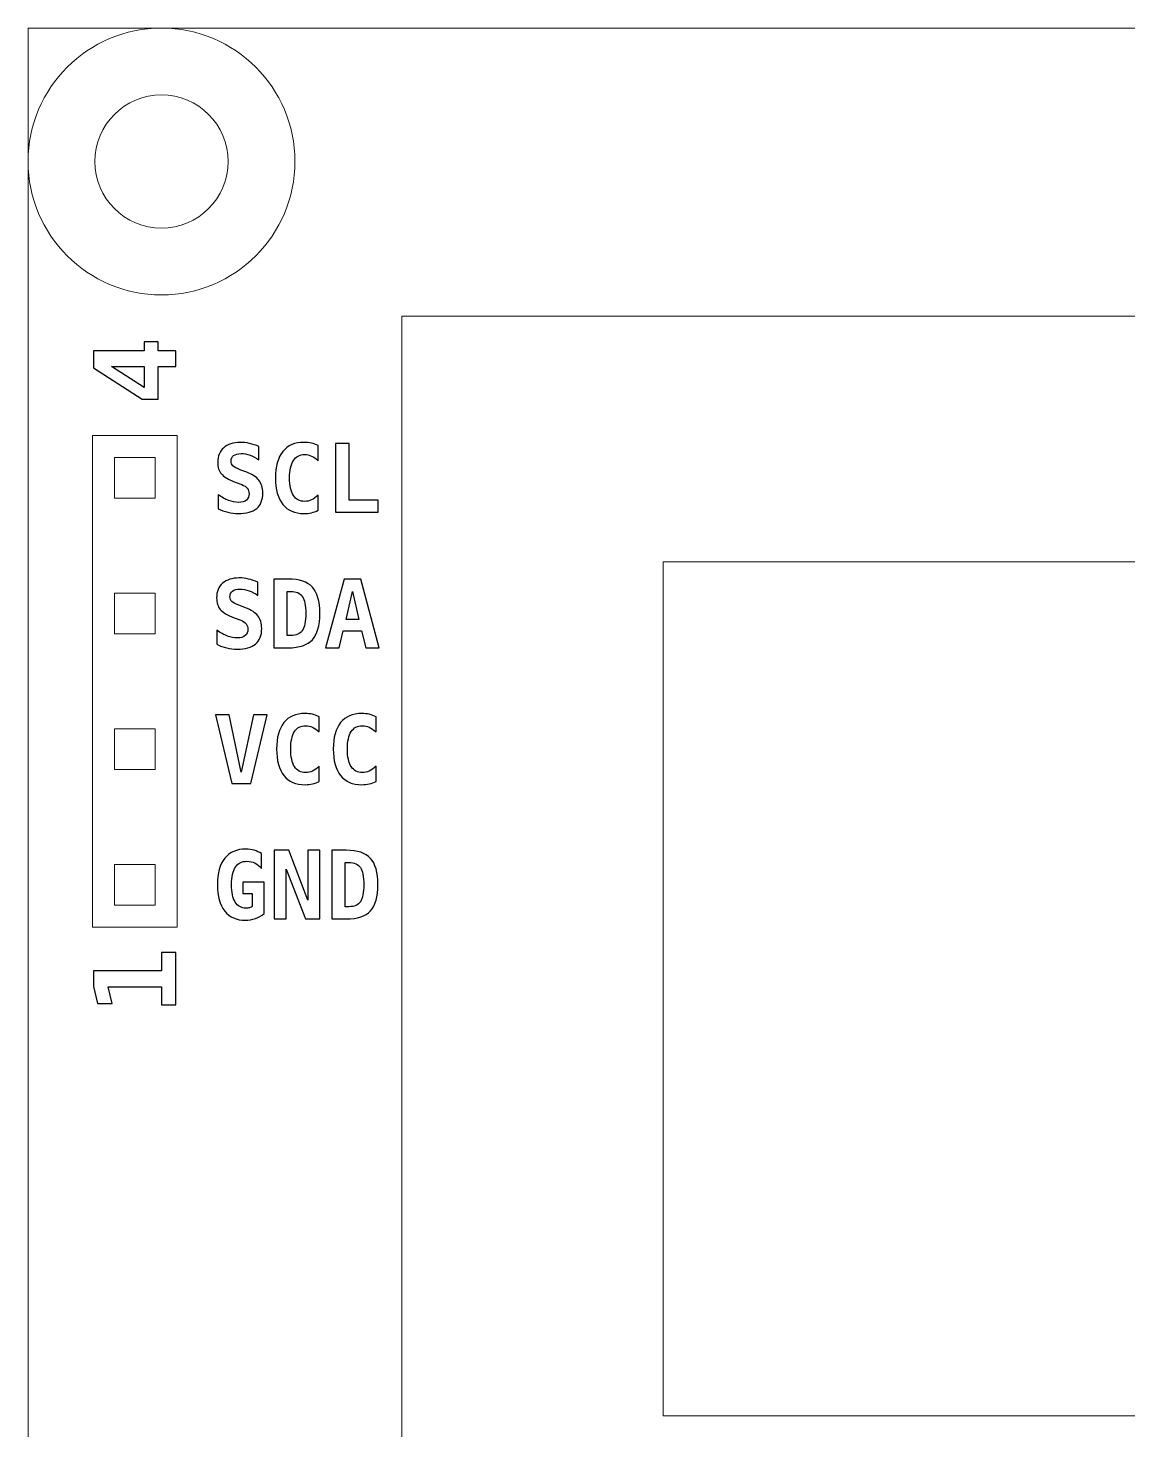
# Model space of a CAD drawing. Header units: centimetres. Extents: x -14.5 to -6.5, y -17.23 to -12.71.
# Drawn here: x -14.5 to -12.44, y -15.676 to -13.05 of the extents above; entities that cross this region are included whole.
import ezdxf

# ---------------------------------------------------------------- set-up
doc = ezdxf.new("R2010")
doc.units = ezdxf.units.CM
doc.header["$MEASUREMENT"] = 0
doc.layers.add('Layer 1', color=7, linetype='Continuous')

msp = doc.modelspace()

# ---------------------------------------------------------------- linework, layer by layer
at = {"layer": 'Layer 1', "color": 7, "lineweight": 20}
for points in [[(-14.50001, -13.05), (-14.50001, -13.05), (-6.50001, -13.05), (-6.50001, -13.05), (-6.50001, -13.05), (-6.50001, -13.05), (-6.50001, -16.65), (-6.50001, -16.65), (-6.50001, -16.65), (-6.50001, -16.65), (-14.50001, -16.65), (-14.50001, -16.65), (-14.50001, -16.65), (-14.50001, -16.65), (-14.50001, -13.05), (-14.50001, -13.05)], [(-14.25001, -13.175), (-14.18116, -13.175), (-14.12501, -13.23115), (-14.12501, -13.3), (-14.12501, -13.3), (-14.12501, -13.36885), (-14.18116, -13.425), (-14.25001, -13.425), (-14.25001, -13.425), (-14.31886, -13.425), (-14.37501, -13.36885), (-14.37501, -13.3), (-14.37501, -13.3), (-14.37501, -13.23115), (-14.31886, -13.175), (-14.25001, -13.175)]]:
    msp.add_open_spline(points, degree=3, knots=[0, 0, 0, 0, 0.25, 0.25, 0.25, 0.25, 0.5, 0.5, 0.5, 0.5, 0.75, 0.75, 0.75, 0.75, 1, 1, 1, 1], dxfattribs=at)
at = {"layer": 'Layer 1', "lineweight": 20}
for points in [[(-14.25001, -13.05), (-14.11232, -13.05), (-14.00001, -13.16231), (-14.00001, -13.3), (-14.00001, -13.3), (-14.00001, -13.43769), (-14.11232, -13.55), (-14.25001, -13.55), (-14.25001, -13.55), (-14.3877, -13.55), (-14.50001, -13.43769), (-14.50001, -13.3), (-14.50001, -13.3), (-14.50001, -13.16231), (-14.3877, -13.05), (-14.25001, -13.05)], [(-14.25001, -13.175), (-14.18116, -13.175), (-14.12501, -13.23115), (-14.12501, -13.3), (-14.12501, -13.3), (-14.12501, -13.36885), (-14.18116, -13.425), (-14.25001, -13.425), (-14.25001, -13.425), (-14.31886, -13.425), (-14.37501, -13.36885), (-14.37501, -13.3), (-14.37501, -13.3), (-14.37501, -13.23115), (-14.31886, -13.175), (-14.25001, -13.175)], [(-13.80001, -13.59), (-13.80001, -13.59), (-7.20001, -13.59), (-7.20001, -13.59), (-7.20001, -13.59), (-7.20001, -13.59), (-7.20001, -16.11), (-7.20001, -16.11), (-7.20001, -16.11), (-7.20001, -16.11), (-13.80001, -16.11), (-13.80001, -16.11), (-13.80001, -16.11), (-13.80001, -16.11), (-13.80001, -13.59), (-13.80001, -13.59)], [(-14.22063, -14.73431), (-14.22063, -14.73431), (-14.22063, -13.81356), (-14.22063, -13.81356), (-14.22063, -13.81356), (-14.22063, -13.81356), (-14.37938, -13.81356), (-14.37938, -13.81356), (-14.37938, -13.81356), (-14.37938, -13.81356), (-14.37938, -14.73431), (-14.37938, -14.73431), (-14.37938, -14.73431), (-14.37938, -14.73431), (-14.22063, -14.73431), (-14.22063, -14.73431)], [(-14.26191, -13.93103), (-14.26191, -13.93103), (-14.26191, -13.85483), (-14.26191, -13.85483), (-14.26191, -13.85483), (-14.26191, -13.85483), (-14.33811, -13.85483), (-14.33811, -13.85483), (-14.33811, -13.85483), (-14.33811, -13.85483), (-14.33811, -13.93103), (-14.33811, -13.93103), (-14.33811, -13.93103), (-14.33811, -13.93103), (-14.26191, -13.93103), (-14.26191, -13.93103)], [(-13.31051, -14.05), (-13.31051, -14.05), (-7.68951, -14.05), (-7.68951, -14.05), (-7.68951, -14.05), (-7.68951, -14.05), (-7.68951, -15.65), (-7.68951, -15.65), (-7.68951, -15.65), (-7.68951, -15.65), (-13.31051, -15.65), (-13.31051, -15.65), (-13.31051, -15.65), (-13.31051, -15.65), (-13.31051, -14.05), (-13.31051, -14.05)], [(-14.26191, -14.18503), (-14.26191, -14.18503), (-14.26191, -14.10883), (-14.26191, -14.10883), (-14.26191, -14.10883), (-14.26191, -14.10883), (-14.33811, -14.10883), (-14.33811, -14.10883), (-14.33811, -14.10883), (-14.33811, -14.10883), (-14.33811, -14.18503), (-14.33811, -14.18503), (-14.33811, -14.18503), (-14.33811, -14.18503), (-14.26191, -14.18503), (-14.26191, -14.18503)], [(-14.26191, -14.43903), (-14.26191, -14.43903), (-14.26191, -14.36283), (-14.26191, -14.36283), (-14.26191, -14.36283), (-14.26191, -14.36283), (-14.33811, -14.36283), (-14.33811, -14.36283), (-14.33811, -14.36283), (-14.33811, -14.36283), (-14.33811, -14.43903), (-14.33811, -14.43903), (-14.33811, -14.43903), (-14.33811, -14.43903), (-14.26191, -14.43903), (-14.26191, -14.43903)], [(-14.26191, -14.69303), (-14.26191, -14.69303), (-14.26191, -14.61683), (-14.26191, -14.61683), (-14.26191, -14.61683), (-14.26191, -14.61683), (-14.33811, -14.61683), (-14.33811, -14.61683), (-14.33811, -14.61683), (-14.33811, -14.61683), (-14.33811, -14.69303), (-14.33811, -14.69303), (-14.33811, -14.69303), (-14.33811, -14.69303), (-14.26191, -14.69303), (-14.26191, -14.69303)]]:
    msp.add_open_spline(points, degree=3, knots=[0, 0, 0, 0, 0.25, 0.25, 0.25, 0.25, 0.5, 0.5, 0.5, 0.5, 0.75, 0.75, 0.75, 0.75, 1, 1, 1, 1], dxfattribs=at)
at = {"layer": 'Layer 1'}
for points, knots in [([(-14.37742, -13.68685), (-14.37742, -13.68685), (-14.37742, -13.65492), (-14.37742, -13.65492), (-14.37742, -13.65492), (-14.37742, -13.65492), (-14.28256, -13.65492), (-14.28256, -13.65492), (-14.28256, -13.65492), (-14.28256, -13.65492), (-14.28256, -13.63799), (-14.28256, -13.63799), (-14.28256, -13.63799), (-14.28256, -13.63799), (-14.25642, -13.63799), (-14.25642, -13.63799), (-14.25642, -13.63799), (-14.25642, -13.63799), (-14.25642, -13.65492), (-14.25642, -13.65492), (-14.25642, -13.65492), (-14.25642, -13.65492), (-14.22312, -13.65492), (-14.22312, -13.65492), (-14.22312, -13.65492), (-14.22312, -13.65492), (-14.22312, -13.68417), (-14.22312, -13.68417), (-14.22312, -13.68417), (-14.22312, -13.68417), (-14.25642, -13.68417), (-14.25642, -13.68417), (-14.25642, -13.68417), (-14.25642, -13.68417), (-14.25642, -13.74537), (-14.25642, -13.74537), (-14.25642, -13.74537), (-14.25642, -13.74537), (-14.28598, -13.74537), (-14.28598, -13.74537), (-14.28598, -13.74537), (-14.28598, -13.74537), (-14.37742, -13.68685), (-14.37742, -13.68685)], [0, 0, 0, 0, 0.0909091, 0.0909091, 0.0909091, 0.0909091, 0.1818182, 0.1818182, 0.1818182, 0.1818182, 0.2727273, 0.2727273, 0.2727273, 0.2727273, 0.3636364, 0.3636364, 0.3636364, 0.3636364, 0.4545455, 0.4545455, 0.4545455, 0.4545455, 0.5454545, 0.5454545, 0.5454545, 0.5454545, 0.6363636, 0.6363636, 0.6363636, 0.6363636, 0.7272727, 0.7272727, 0.7272727, 0.7272727, 0.8181818, 0.8181818, 0.8181818, 0.8181818, 0.9090909, 0.9090909, 0.9090909, 0.9090909, 1, 1, 1, 1]), ([(-14.34352, -13.68417), (-14.34352, -13.68417), (-14.28256, -13.72315), (-14.28256, -13.72315), (-14.28256, -13.72315), (-14.28256, -13.72315), (-14.28256, -13.68417), (-14.28256, -13.68417), (-14.28256, -13.68417), (-14.28256, -13.68417), (-14.34352, -13.68417), (-14.34352, -13.68417)], [0, 0, 0, 0, 0.3333333, 0.3333333, 0.3333333, 0.3333333, 0.6666667, 0.6666667, 0.6666667, 0.6666667, 1, 1, 1, 1]), ([(-14.24999, -14.88008), (-14.24999, -14.88008), (-14.24999, -14.84597), (-14.24999, -14.84597), (-14.24999, -14.84597), (-14.24999, -14.84597), (-14.35014, -14.84597), (-14.35014, -14.84597), (-14.35014, -14.84597), (-14.35014, -14.84597), (-14.34227, -14.87768), (-14.34227, -14.87768), (-14.34227, -14.87768), (-14.34227, -14.87768), (-14.36976, -14.87768), (-14.36976, -14.87768), (-14.36976, -14.87768), (-14.36976, -14.87768), (-14.37741, -14.84576), (-14.37741, -14.84576), (-14.37741, -14.84576), (-14.37741, -14.84576), (-14.37741, -14.8163), (-14.37741, -14.8163), (-14.37741, -14.8163), (-14.37741, -14.8163), (-14.24999, -14.8163), (-14.24999, -14.8163), (-14.24999, -14.8163), (-14.24999, -14.8163), (-14.24999, -14.78219), (-14.24999, -14.78219), (-14.24999, -14.78219), (-14.24999, -14.78219), (-14.22311, -14.78219), (-14.22311, -14.78219), (-14.22311, -14.78219), (-14.22311, -14.78219), (-14.22311, -14.88008), (-14.22311, -14.88008), (-14.22311, -14.88008), (-14.22311, -14.88008), (-14.24999, -14.88008), (-14.24999, -14.88008)], [0, 0, 0, 0, 0.0909091, 0.0909091, 0.0909091, 0.0909091, 0.1818182, 0.1818182, 0.1818182, 0.1818182, 0.2727273, 0.2727273, 0.2727273, 0.2727273, 0.3636364, 0.3636364, 0.3636364, 0.3636364, 0.4545455, 0.4545455, 0.4545455, 0.4545455, 0.5454545, 0.5454545, 0.5454545, 0.5454545, 0.6363636, 0.6363636, 0.6363636, 0.6363636, 0.7272727, 0.7272727, 0.7272727, 0.7272727, 0.8181818, 0.8181818, 0.8181818, 0.8181818, 0.9090909, 0.9090909, 0.9090909, 0.9090909, 1, 1, 1, 1])]:
    msp.add_open_spline(points, degree=3, knots=knots, dxfattribs=at)
at = {"layer": 'Layer 1', "color": 250}
for points, knots in [([(-14.11184, -13.90067), (-14.12463, -13.89579), (-14.1333, -13.89065), (-14.13786, -13.8853), (-14.13786, -13.8853), (-14.14238, -13.87992), (-14.14465, -13.87272), (-14.14465, -13.86363), (-14.14465, -13.86363), (-14.14465, -13.85199), (-14.14091, -13.84282), (-14.13345, -13.83617), (-14.13345, -13.83617), (-14.12598, -13.8295), (-14.11575, -13.82618), (-14.1027, -13.82618), (-14.1027, -13.82618), (-14.09679, -13.82618), (-14.09088, -13.82686), (-14.08497, -13.82821), (-14.08497, -13.82821), (-14.07903, -13.82956), (-14.07318, -13.83153), (-14.06739, -13.83418), (-14.06739, -13.83418), (-14.06739, -13.83418), (-14.06739, -13.85899), (-14.06739, -13.85899), (-14.06739, -13.85899), (-14.07286, -13.85514), (-14.07838, -13.85223), (-14.084, -13.8502), (-14.084, -13.8502), (-14.08964, -13.8482), (-14.0952, -13.8472), (-14.10073, -13.8472), (-14.10073, -13.8472), (-14.10687, -13.8472), (-14.11157, -13.84843), (-14.11484, -13.8509), (-14.11484, -13.8509), (-14.1181, -13.85337), (-14.11975, -13.8569), (-14.11975, -13.86149), (-14.11975, -13.86149), (-14.11975, -13.86504), (-14.11854, -13.86798), (-14.11616, -13.87031), (-14.11616, -13.87031), (-14.11378, -13.87263), (-14.10881, -13.87522), (-14.10123, -13.87801), (-14.10123, -13.87801), (-14.10123, -13.87801), (-14.09029, -13.88215), (-14.09029, -13.88215), (-14.09029, -13.88215), (-14.07997, -13.88595), (-14.07236, -13.89097), (-14.06748, -13.89723), (-14.06748, -13.89723), (-14.0626, -13.9035), (-14.06016, -13.91138), (-14.06016, -13.9209), (-14.06016, -13.9209), (-14.06016, -13.93389), (-14.06398, -13.94357), (-14.07165, -13.94998), (-14.07165, -13.94998), (-14.07932, -13.95638), (-14.09091, -13.95959), (-14.1064, -13.95959), (-14.1064, -13.95959), (-14.11278, -13.95959), (-14.11916, -13.95882), (-14.12557, -13.9573), (-14.12557, -13.9573), (-14.13195, -13.95577), (-14.13815, -13.95353), (-14.14412, -13.95053), (-14.14412, -13.95053), (-14.14412, -13.95053), (-14.14412, -13.92425), (-14.14412, -13.92425), (-14.14412, -13.92425), (-14.13736, -13.92907), (-14.13077, -13.93269), (-14.12445, -13.93504), (-14.12445, -13.93504), (-14.1181, -13.93739), (-14.11184, -13.93857), (-14.10564, -13.93857), (-14.10564, -13.93857), (-14.09937, -13.93857), (-14.09452, -13.93716), (-14.09108, -13.93431), (-14.09108, -13.93431), (-14.08764, -13.93145), (-14.08591, -13.92749), (-14.08591, -13.92237), (-14.08591, -13.92237), (-14.08591, -13.91852), (-14.08706, -13.91514), (-14.08935, -13.91226), (-14.08935, -13.91226), (-14.09164, -13.90935), (-14.09496, -13.90705), (-14.09934, -13.90541), (-14.09934, -13.90541), (-14.09934, -13.90541), (-14.11184, -13.90067), (-14.11184, -13.90067)], [0, 0, 0, 0, 0.0357143, 0.0357143, 0.0357143, 0.0357143, 0.0714286, 0.0714286, 0.0714286, 0.0714286, 0.1071429, 0.1071429, 0.1071429, 0.1071429, 0.1428571, 0.1428571, 0.1428571, 0.1428571, 0.1785714, 0.1785714, 0.1785714, 0.1785714, 0.2142857, 0.2142857, 0.2142857, 0.2142857, 0.25, 0.25, 0.25, 0.25, 0.2857143, 0.2857143, 0.2857143, 0.2857143, 0.3214286, 0.3214286, 0.3214286, 0.3214286, 0.3571429, 0.3571429, 0.3571429, 0.3571429, 0.3928571, 0.3928571, 0.3928571, 0.3928571, 0.4285714, 0.4285714, 0.4285714, 0.4285714, 0.4642857, 0.4642857, 0.4642857, 0.4642857, 0.5, 0.5, 0.5, 0.5, 0.5357143, 0.5357143, 0.5357143, 0.5357143, 0.5714286, 0.5714286, 0.5714286, 0.5714286, 0.6071429, 0.6071429, 0.6071429, 0.6071429, 0.6428571, 0.6428571, 0.6428571, 0.6428571, 0.6785714, 0.6785714, 0.6785714, 0.6785714, 0.7142857, 0.7142857, 0.7142857, 0.7142857, 0.75, 0.75, 0.75, 0.75, 0.7857143, 0.7857143, 0.7857143, 0.7857143, 0.8214286, 0.8214286, 0.8214286, 0.8214286, 0.8571429, 0.8571429, 0.8571429, 0.8571429, 0.8928571, 0.8928571, 0.8928571, 0.8928571, 0.9285714, 0.9285714, 0.9285714, 0.9285714, 0.9642857, 0.9642857, 0.9642857, 0.9642857, 1, 1, 1, 1]), ([(-13.95647, -13.95339), (-13.96049, -13.95544), (-13.9647, -13.957), (-13.96914, -13.95803), (-13.96914, -13.95803), (-13.97355, -13.95906), (-13.97819, -13.95959), (-13.98307, -13.95959), (-13.98307, -13.95959), (-14.00042, -13.95959), (-14.01367, -13.95389), (-14.02279, -13.94245), (-14.02279, -13.94245), (-14.03193, -13.93101), (-14.03649, -13.91452), (-14.03649, -13.89291), (-14.03649, -13.89291), (-14.03649, -13.87128), (-14.03193, -13.85475), (-14.02279, -13.84332), (-14.02279, -13.84332), (-14.01367, -13.83188), (-14.00042, -13.82618), (-13.98307, -13.82618), (-13.98307, -13.82618), (-13.97819, -13.82618), (-13.97352, -13.82671), (-13.96905, -13.82774), (-13.96905, -13.82774), (-13.96455, -13.82877), (-13.96038, -13.83032), (-13.95647, -13.83238), (-13.95647, -13.83238), (-13.95647, -13.83238), (-13.95647, -13.86063), (-13.95647, -13.86063), (-13.95647, -13.86063), (-13.96082, -13.85661), (-13.96508, -13.85367), (-13.96917, -13.85179), (-13.96917, -13.85179), (-13.97328, -13.84993), (-13.97751, -13.84899), (-13.9819, -13.84899), (-13.9819, -13.84899), (-13.99118, -13.84899), (-13.99821, -13.8527), (-14.00294, -13.86008), (-14.00294, -13.86008), (-14.00768, -13.86745), (-14.01006, -13.87839), (-14.01006, -13.89291), (-14.01006, -13.89291), (-14.01006, -13.90741), (-14.00768, -13.91831), (-14.00294, -13.92569), (-14.00294, -13.92569), (-13.99821, -13.93307), (-13.99118, -13.93678), (-13.9819, -13.93678), (-13.9819, -13.93678), (-13.97751, -13.93678), (-13.97328, -13.93584), (-13.96917, -13.93398), (-13.96917, -13.93398), (-13.96508, -13.9321), (-13.96082, -13.92916), (-13.95647, -13.92513), (-13.95647, -13.92513), (-13.95647, -13.92513), (-13.95647, -13.95339), (-13.95647, -13.95339)], [0, 0, 0, 0, 0.0555556, 0.0555556, 0.0555556, 0.0555556, 0.1111111, 0.1111111, 0.1111111, 0.1111111, 0.1666667, 0.1666667, 0.1666667, 0.1666667, 0.2222222, 0.2222222, 0.2222222, 0.2222222, 0.2777778, 0.2777778, 0.2777778, 0.2777778, 0.3333333, 0.3333333, 0.3333333, 0.3333333, 0.3888889, 0.3888889, 0.3888889, 0.3888889, 0.4444444, 0.4444444, 0.4444444, 0.4444444, 0.5, 0.5, 0.5, 0.5, 0.5555556, 0.5555556, 0.5555556, 0.5555556, 0.6111111, 0.6111111, 0.6111111, 0.6111111, 0.6666667, 0.6666667, 0.6666667, 0.6666667, 0.7222222, 0.7222222, 0.7222222, 0.7222222, 0.7777778, 0.7777778, 0.7777778, 0.7777778, 0.8333333, 0.8333333, 0.8333333, 0.8333333, 0.8888889, 0.8888889, 0.8888889, 0.8888889, 0.9444444, 0.9444444, 0.9444444, 0.9444444, 1, 1, 1, 1]), ([(-13.92401, -13.95709), (-13.92401, -13.95709), (-13.92401, -13.8285), (-13.92401, -13.8285), (-13.92401, -13.8285), (-13.92401, -13.8285), (-13.89861, -13.8285), (-13.89861, -13.8285), (-13.89861, -13.8285), (-13.89861, -13.8285), (-13.89861, -13.93469), (-13.89861, -13.93469), (-13.89861, -13.93469), (-13.89861, -13.93469), (-13.84425, -13.93469), (-13.84425, -13.93469), (-13.84425, -13.93469), (-13.84425, -13.93469), (-13.84425, -13.95709), (-13.84425, -13.95709), (-13.84425, -13.95709), (-13.84425, -13.95709), (-13.92401, -13.95709), (-13.92401, -13.95709)], [0, 0, 0, 0, 0.1666667, 0.1666667, 0.1666667, 0.1666667, 0.3333333, 0.3333333, 0.3333333, 0.3333333, 0.5, 0.5, 0.5, 0.5, 0.6666667, 0.6666667, 0.6666667, 0.6666667, 0.8333333, 0.8333333, 0.8333333, 0.8333333, 1, 1, 1, 1]), ([(-14.11395, -14.15467), (-14.12674, -14.14979), (-14.13541, -14.14465), (-14.13997, -14.1393), (-14.13997, -14.1393), (-14.14449, -14.13392), (-14.14676, -14.12672), (-14.14676, -14.11763), (-14.14676, -14.11763), (-14.14676, -14.10599), (-14.14302, -14.09682), (-14.13556, -14.09017), (-14.13556, -14.09017), (-14.12809, -14.0835), (-14.11786, -14.08018), (-14.10481, -14.08018), (-14.10481, -14.08018), (-14.0989, -14.08018), (-14.09299, -14.08086), (-14.08708, -14.08221), (-14.08708, -14.08221), (-14.08114, -14.08356), (-14.07529, -14.08553), (-14.0695, -14.08818), (-14.0695, -14.08818), (-14.0695, -14.08818), (-14.0695, -14.11299), (-14.0695, -14.11299), (-14.0695, -14.11299), (-14.07497, -14.10914), (-14.08049, -14.10623), (-14.08611, -14.1042), (-14.08611, -14.1042), (-14.09175, -14.1022), (-14.09731, -14.1012), (-14.10284, -14.1012), (-14.10284, -14.1012), (-14.10898, -14.1012), (-14.11368, -14.10243), (-14.11695, -14.1049), (-14.11695, -14.1049), (-14.12021, -14.10737), (-14.12186, -14.1109), (-14.12186, -14.11549), (-14.12186, -14.11549), (-14.12186, -14.11904), (-14.12065, -14.12198), (-14.11827, -14.12431), (-14.11827, -14.12431), (-14.11589, -14.12663), (-14.11092, -14.12922), (-14.10334, -14.13201), (-14.10334, -14.13201), (-14.10334, -14.13201), (-14.0924, -14.13615), (-14.0924, -14.13615), (-14.0924, -14.13615), (-14.08208, -14.13995), (-14.07447, -14.14497), (-14.06959, -14.15123), (-14.06959, -14.15123), (-14.06471, -14.1575), (-14.06227, -14.16538), (-14.06227, -14.1749), (-14.06227, -14.1749), (-14.06227, -14.18789), (-14.06609, -14.19757), (-14.07376, -14.20398), (-14.07376, -14.20398), (-14.08143, -14.21038), (-14.09302, -14.21359), (-14.10851, -14.21359), (-14.10851, -14.21359), (-14.11489, -14.21359), (-14.12127, -14.21282), (-14.12768, -14.2113), (-14.12768, -14.2113), (-14.13406, -14.20977), (-14.14026, -14.20753), (-14.14623, -14.20453), (-14.14623, -14.20453), (-14.14623, -14.20453), (-14.14623, -14.17825), (-14.14623, -14.17825), (-14.14623, -14.17825), (-14.13947, -14.18307), (-14.13288, -14.18669), (-14.12656, -14.18904), (-14.12656, -14.18904), (-14.12021, -14.19139), (-14.11395, -14.19257), (-14.10775, -14.19257), (-14.10775, -14.19257), (-14.10148, -14.19257), (-14.09663, -14.19116), (-14.09319, -14.18831), (-14.09319, -14.18831), (-14.08975, -14.18545), (-14.08802, -14.18149), (-14.08802, -14.17637), (-14.08802, -14.17637), (-14.08802, -14.17252), (-14.08917, -14.16914), (-14.09146, -14.16626), (-14.09146, -14.16626), (-14.09375, -14.16335), (-14.09707, -14.16105), (-14.10145, -14.15941), (-14.10145, -14.15941), (-14.10145, -14.15941), (-14.11395, -14.15467), (-14.11395, -14.15467)], [0, 0, 0, 0, 0.0357143, 0.0357143, 0.0357143, 0.0357143, 0.0714286, 0.0714286, 0.0714286, 0.0714286, 0.1071429, 0.1071429, 0.1071429, 0.1071429, 0.1428571, 0.1428571, 0.1428571, 0.1428571, 0.1785714, 0.1785714, 0.1785714, 0.1785714, 0.2142857, 0.2142857, 0.2142857, 0.2142857, 0.25, 0.25, 0.25, 0.25, 0.2857143, 0.2857143, 0.2857143, 0.2857143, 0.3214286, 0.3214286, 0.3214286, 0.3214286, 0.3571429, 0.3571429, 0.3571429, 0.3571429, 0.3928571, 0.3928571, 0.3928571, 0.3928571, 0.4285714, 0.4285714, 0.4285714, 0.4285714, 0.4642857, 0.4642857, 0.4642857, 0.4642857, 0.5, 0.5, 0.5, 0.5, 0.5357143, 0.5357143, 0.5357143, 0.5357143, 0.5714286, 0.5714286, 0.5714286, 0.5714286, 0.6071429, 0.6071429, 0.6071429, 0.6071429, 0.6428571, 0.6428571, 0.6428571, 0.6428571, 0.6785714, 0.6785714, 0.6785714, 0.6785714, 0.7142857, 0.7142857, 0.7142857, 0.7142857, 0.75, 0.75, 0.75, 0.75, 0.7857143, 0.7857143, 0.7857143, 0.7857143, 0.8214286, 0.8214286, 0.8214286, 0.8214286, 0.8571429, 0.8571429, 0.8571429, 0.8571429, 0.8928571, 0.8928571, 0.8928571, 0.8928571, 0.9285714, 0.9285714, 0.9285714, 0.9285714, 0.9642857, 0.9642857, 0.9642857, 0.9642857, 1, 1, 1, 1]), ([(-14.03989, -14.0825), (-14.03989, -14.0825), (-14.01267, -14.0825), (-14.01267, -14.0825), (-14.01267, -14.0825), (-13.99168, -14.0825), (-13.97654, -14.0875), (-13.96731, -14.09752), (-13.96731, -14.09752), (-13.95805, -14.10755), (-13.95343, -14.12392), (-13.95343, -14.14668), (-13.95343, -14.14668), (-13.95343, -14.16946), (-13.95805, -14.1859), (-13.96731, -14.19598), (-13.96731, -14.19598), (-13.97654, -14.20606), (-13.99168, -14.21109), (-14.01267, -14.21109), (-14.01267, -14.21109), (-14.01267, -14.21109), (-14.03989, -14.21109), (-14.03989, -14.21109), (-14.03989, -14.21109), (-14.03989, -14.21109), (-14.03989, -14.0825), (-14.03989, -14.0825)], [0, 0, 0, 0, 0.1428571, 0.1428571, 0.1428571, 0.1428571, 0.2857143, 0.2857143, 0.2857143, 0.2857143, 0.4285714, 0.4285714, 0.4285714, 0.4285714, 0.5714286, 0.5714286, 0.5714286, 0.5714286, 0.7142857, 0.7142857, 0.7142857, 0.7142857, 0.8571429, 0.8571429, 0.8571429, 0.8571429, 1, 1, 1, 1]), ([(-13.90792, -14.0825), (-13.90792, -14.0825), (-13.87684, -14.0825), (-13.87684, -14.0825), (-13.87684, -14.0825), (-13.87684, -14.0825), (-13.84213, -14.21109), (-13.84213, -14.21109), (-13.84213, -14.21109), (-13.84213, -14.21109), (-13.86753, -14.21109), (-13.86753, -14.21109), (-13.86753, -14.21109), (-13.86753, -14.21109), (-13.87546, -14.17931), (-13.87546, -14.17931), (-13.87546, -14.17931), (-13.87546, -14.17931), (-13.90948, -14.17931), (-13.90948, -14.17931), (-13.90948, -14.17931), (-13.90948, -14.17931), (-13.91724, -14.21109), (-13.91724, -14.21109), (-13.91724, -14.21109), (-13.91724, -14.21109), (-13.94264, -14.21109), (-13.94264, -14.21109), (-13.94264, -14.21109), (-13.94264, -14.21109), (-13.90792, -14.0825), (-13.90792, -14.0825)], [0, 0, 0, 0, 0.125, 0.125, 0.125, 0.125, 0.25, 0.25, 0.25, 0.25, 0.375, 0.375, 0.375, 0.375, 0.5, 0.5, 0.5, 0.5, 0.625, 0.625, 0.625, 0.625, 0.75, 0.75, 0.75, 0.75, 0.875, 0.875, 0.875, 0.875, 1, 1, 1, 1]), ([(-14.01449, -14.1054), (-14.01449, -14.1054), (-14.01449, -14.18819), (-14.01449, -14.18819), (-14.01449, -14.18819), (-14.01449, -14.18819), (-14.00761, -14.18819), (-14.00761, -14.18819), (-14.00761, -14.18819), (-13.99762, -14.18819), (-13.99047, -14.18504), (-13.98624, -14.17875), (-13.98624, -14.17875), (-13.98198, -14.17246), (-13.97986, -14.16176), (-13.97986, -14.14668), (-13.97986, -14.14668), (-13.97986, -14.13169), (-13.98198, -14.12104), (-13.98624, -14.11478), (-13.98624, -14.11478), (-13.99047, -14.10852), (-13.99762, -14.1054), (-14.00761, -14.1054), (-14.00761, -14.1054), (-14.00761, -14.1054), (-14.01449, -14.1054), (-14.01449, -14.1054)], [0, 0, 0, 0, 0.1428571, 0.1428571, 0.1428571, 0.1428571, 0.2857143, 0.2857143, 0.2857143, 0.2857143, 0.4285714, 0.4285714, 0.4285714, 0.4285714, 0.5714286, 0.5714286, 0.5714286, 0.5714286, 0.7142857, 0.7142857, 0.7142857, 0.7142857, 0.8571429, 0.8571429, 0.8571429, 0.8571429, 1, 1, 1, 1]), ([(-13.89243, -14.10576), (-13.89243, -14.10576), (-13.90439, -14.15838), (-13.90439, -14.15838), (-13.90439, -14.15838), (-13.90439, -14.15838), (-13.88037, -14.15838), (-13.88037, -14.15838), (-13.88037, -14.15838), (-13.88037, -14.15838), (-13.89243, -14.10576), (-13.89243, -14.10576)], [0, 0, 0, 0, 0.3333333, 0.3333333, 0.3333333, 0.3333333, 0.6666667, 0.6666667, 0.6666667, 0.6666667, 1, 1, 1, 1]), ([(-14.1006, -14.44389), (-14.1006, -14.44389), (-14.07796, -14.3365), (-14.07796, -14.3365), (-14.07796, -14.3365), (-14.07796, -14.3365), (-14.05238, -14.3365), (-14.05238, -14.3365), (-14.05238, -14.3365), (-14.05238, -14.3365), (-14.08296, -14.46509), (-14.08296, -14.46509), (-14.08296, -14.46509), (-14.08296, -14.46509), (-14.11818, -14.46509), (-14.11818, -14.46509), (-14.11818, -14.46509), (-14.11818, -14.46509), (-14.14875, -14.3365), (-14.14875, -14.3365), (-14.14875, -14.3365), (-14.14875, -14.3365), (-14.12317, -14.3365), (-14.12317, -14.3365), (-14.12317, -14.3365), (-14.12317, -14.3365), (-14.1006, -14.44389), (-14.1006, -14.44389)], [0, 0, 0, 0, 0.1428571, 0.1428571, 0.1428571, 0.1428571, 0.2857143, 0.2857143, 0.2857143, 0.2857143, 0.4285714, 0.4285714, 0.4285714, 0.4285714, 0.5714286, 0.5714286, 0.5714286, 0.5714286, 0.7142857, 0.7142857, 0.7142857, 0.7142857, 0.8571429, 0.8571429, 0.8571429, 0.8571429, 1, 1, 1, 1]), ([(-13.95437, -14.46139), (-13.95839, -14.46344), (-13.9626, -14.465), (-13.96704, -14.46603), (-13.96704, -14.46603), (-13.97145, -14.46706), (-13.97609, -14.46759), (-13.98097, -14.46759), (-13.98097, -14.46759), (-13.99832, -14.46759), (-14.01157, -14.46189), (-14.02069, -14.45045), (-14.02069, -14.45045), (-14.02983, -14.43901), (-14.03439, -14.42252), (-14.03439, -14.40091), (-14.03439, -14.40091), (-14.03439, -14.37928), (-14.02983, -14.36275), (-14.02069, -14.35132), (-14.02069, -14.35132), (-14.01157, -14.33988), (-13.99832, -14.33418), (-13.98097, -14.33418), (-13.98097, -14.33418), (-13.97609, -14.33418), (-13.97142, -14.33471), (-13.96695, -14.33574), (-13.96695, -14.33574), (-13.96245, -14.33677), (-13.95828, -14.33832), (-13.95437, -14.34038), (-13.95437, -14.34038), (-13.95437, -14.34038), (-13.95437, -14.36863), (-13.95437, -14.36863), (-13.95437, -14.36863), (-13.95872, -14.36461), (-13.96298, -14.36167), (-13.96707, -14.35979), (-13.96707, -14.35979), (-13.97118, -14.35793), (-13.97541, -14.35699), (-13.9798, -14.35699), (-13.9798, -14.35699), (-13.98908, -14.35699), (-13.99611, -14.3607), (-14.00084, -14.36808), (-14.00084, -14.36808), (-14.00558, -14.37545), (-14.00796, -14.38639), (-14.00796, -14.40091), (-14.00796, -14.40091), (-14.00796, -14.41541), (-14.00558, -14.42631), (-14.00084, -14.43369), (-14.00084, -14.43369), (-13.99611, -14.44107), (-13.98908, -14.44478), (-13.9798, -14.44478), (-13.9798, -14.44478), (-13.97541, -14.44478), (-13.97118, -14.44384), (-13.96707, -14.44198), (-13.96707, -14.44198), (-13.96298, -14.4401), (-13.95872, -14.43716), (-13.95437, -14.43313), (-13.95437, -14.43313), (-13.95437, -14.43313), (-13.95437, -14.46139), (-13.95437, -14.46139)], [0, 0, 0, 0, 0.0555556, 0.0555556, 0.0555556, 0.0555556, 0.1111111, 0.1111111, 0.1111111, 0.1111111, 0.1666667, 0.1666667, 0.1666667, 0.1666667, 0.2222222, 0.2222222, 0.2222222, 0.2222222, 0.2777778, 0.2777778, 0.2777778, 0.2777778, 0.3333333, 0.3333333, 0.3333333, 0.3333333, 0.3888889, 0.3888889, 0.3888889, 0.3888889, 0.4444444, 0.4444444, 0.4444444, 0.4444444, 0.5, 0.5, 0.5, 0.5, 0.5555556, 0.5555556, 0.5555556, 0.5555556, 0.6111111, 0.6111111, 0.6111111, 0.6111111, 0.6666667, 0.6666667, 0.6666667, 0.6666667, 0.7222222, 0.7222222, 0.7222222, 0.7222222, 0.7777778, 0.7777778, 0.7777778, 0.7777778, 0.8333333, 0.8333333, 0.8333333, 0.8333333, 0.8888889, 0.8888889, 0.8888889, 0.8888889, 0.9444444, 0.9444444, 0.9444444, 0.9444444, 1, 1, 1, 1]), ([(-13.84818, -14.46139), (-13.8522, -14.46344), (-13.85641, -14.465), (-13.86085, -14.46603), (-13.86085, -14.46603), (-13.86526, -14.46706), (-13.8699, -14.46759), (-13.87478, -14.46759), (-13.87478, -14.46759), (-13.89213, -14.46759), (-13.90538, -14.46189), (-13.9145, -14.45045), (-13.9145, -14.45045), (-13.92364, -14.43901), (-13.9282, -14.42252), (-13.9282, -14.40091), (-13.9282, -14.40091), (-13.9282, -14.37928), (-13.92364, -14.36275), (-13.9145, -14.35132), (-13.9145, -14.35132), (-13.90538, -14.33988), (-13.89213, -14.33418), (-13.87478, -14.33418), (-13.87478, -14.33418), (-13.8699, -14.33418), (-13.86523, -14.33471), (-13.86076, -14.33574), (-13.86076, -14.33574), (-13.85626, -14.33677), (-13.85209, -14.33832), (-13.84818, -14.34038), (-13.84818, -14.34038), (-13.84818, -14.34038), (-13.84818, -14.36863), (-13.84818, -14.36863), (-13.84818, -14.36863), (-13.85253, -14.36461), (-13.85679, -14.36167), (-13.86088, -14.35979), (-13.86088, -14.35979), (-13.86499, -14.35793), (-13.86922, -14.35699), (-13.87361, -14.35699), (-13.87361, -14.35699), (-13.88289, -14.35699), (-13.88992, -14.3607), (-13.89465, -14.36808), (-13.89465, -14.36808), (-13.89939, -14.37545), (-13.90177, -14.38639), (-13.90177, -14.40091), (-13.90177, -14.40091), (-13.90177, -14.41541), (-13.89939, -14.42631), (-13.89465, -14.43369), (-13.89465, -14.43369), (-13.88992, -14.44107), (-13.88289, -14.44478), (-13.87361, -14.44478), (-13.87361, -14.44478), (-13.86922, -14.44478), (-13.86499, -14.44384), (-13.86088, -14.44198), (-13.86088, -14.44198), (-13.85679, -14.4401), (-13.85253, -14.43716), (-13.84818, -14.43313), (-13.84818, -14.43313), (-13.84818, -14.43313), (-13.84818, -14.46139), (-13.84818, -14.46139)], [0, 0, 0, 0, 0.0555556, 0.0555556, 0.0555556, 0.0555556, 0.1111111, 0.1111111, 0.1111111, 0.1111111, 0.1666667, 0.1666667, 0.1666667, 0.1666667, 0.2222222, 0.2222222, 0.2222222, 0.2222222, 0.2777778, 0.2777778, 0.2777778, 0.2777778, 0.3333333, 0.3333333, 0.3333333, 0.3333333, 0.3888889, 0.3888889, 0.3888889, 0.3888889, 0.4444444, 0.4444444, 0.4444444, 0.4444444, 0.5, 0.5, 0.5, 0.5, 0.5555556, 0.5555556, 0.5555556, 0.5555556, 0.6111111, 0.6111111, 0.6111111, 0.6111111, 0.6666667, 0.6666667, 0.6666667, 0.6666667, 0.7222222, 0.7222222, 0.7222222, 0.7222222, 0.7777778, 0.7777778, 0.7777778, 0.7777778, 0.8333333, 0.8333333, 0.8333333, 0.8333333, 0.8888889, 0.8888889, 0.8888889, 0.8888889, 0.9444444, 0.9444444, 0.9444444, 0.9444444, 1, 1, 1, 1]), ([(-14.08021, -14.69584), (-14.08021, -14.69584), (-14.08021, -14.67132), (-14.08021, -14.67132), (-14.08021, -14.67132), (-14.08021, -14.67132), (-14.09761, -14.67132), (-14.09761, -14.67132), (-14.09761, -14.67132), (-14.09761, -14.67132), (-14.09761, -14.64995), (-14.09761, -14.64995), (-14.09761, -14.64995), (-14.09761, -14.64995), (-14.05798, -14.64995), (-14.05798, -14.64995), (-14.05798, -14.64995), (-14.05798, -14.64995), (-14.05798, -14.70886), (-14.05798, -14.70886), (-14.05798, -14.70886), (-14.06286, -14.71303), (-14.06824, -14.71621), (-14.07412, -14.71836), (-14.07412, -14.71836), (-14.08003, -14.7205), (-14.08632, -14.72159), (-14.09302, -14.72159), (-14.09302, -14.72159), (-14.10969, -14.72159), (-14.12254, -14.7158), (-14.13162, -14.70424), (-14.13162, -14.70424), (-14.14071, -14.69266), (-14.14524, -14.67623), (-14.14524, -14.65491), (-14.14524, -14.65491), (-14.14524, -14.63328), (-14.14065, -14.61675), (-14.13151, -14.60532), (-14.13151, -14.60532), (-14.12234, -14.59388), (-14.10911, -14.58818), (-14.09182, -14.58818), (-14.09182, -14.58818), (-14.08665, -14.58818), (-14.08159, -14.58891), (-14.07659, -14.59038), (-14.07659, -14.59038), (-14.07159, -14.59182), (-14.06689, -14.59394), (-14.06254, -14.5967), (-14.06254, -14.5967), (-14.06254, -14.5967), (-14.06254, -14.62487), (-14.06254, -14.62487), (-14.06254, -14.62487), (-14.0661, -14.62028), (-14.07018, -14.61681), (-14.07483, -14.61449), (-14.07483, -14.61449), (-14.07944, -14.61217), (-14.0845, -14.61099), (-14.09003, -14.61099), (-14.09003, -14.61099), (-14.09967, -14.61099), (-14.1069, -14.61464), (-14.11166, -14.6219), (-14.11166, -14.6219), (-14.11643, -14.62916), (-14.11881, -14.64016), (-14.11881, -14.65491), (-14.11881, -14.65491), (-14.11881, -14.66923), (-14.11651, -14.68011), (-14.11193, -14.68757), (-14.11193, -14.68757), (-14.10731, -14.69504), (-14.10064, -14.69878), (-14.09185, -14.69878), (-14.09185, -14.69878), (-14.0892, -14.69878), (-14.08691, -14.69854), (-14.08494, -14.69804), (-14.08494, -14.69804), (-14.083, -14.69757), (-14.08141, -14.69684), (-14.08021, -14.69584)], [0, 0, 0, 0, 0.0454545, 0.0454545, 0.0454545, 0.0454545, 0.0909091, 0.0909091, 0.0909091, 0.0909091, 0.1363636, 0.1363636, 0.1363636, 0.1363636, 0.1818182, 0.1818182, 0.1818182, 0.1818182, 0.2272727, 0.2272727, 0.2272727, 0.2272727, 0.2727273, 0.2727273, 0.2727273, 0.2727273, 0.3181818, 0.3181818, 0.3181818, 0.3181818, 0.3636364, 0.3636364, 0.3636364, 0.3636364, 0.4090909, 0.4090909, 0.4090909, 0.4090909, 0.4545455, 0.4545455, 0.4545455, 0.4545455, 0.5, 0.5, 0.5, 0.5, 0.5454545, 0.5454545, 0.5454545, 0.5454545, 0.5909091, 0.5909091, 0.5909091, 0.5909091, 0.6363636, 0.6363636, 0.6363636, 0.6363636, 0.6818182, 0.6818182, 0.6818182, 0.6818182, 0.7272727, 0.7272727, 0.7272727, 0.7272727, 0.7727273, 0.7727273, 0.7727273, 0.7727273, 0.8181818, 0.8181818, 0.8181818, 0.8181818, 0.8636364, 0.8636364, 0.8636364, 0.8636364, 0.9090909, 0.9090909, 0.9090909, 0.9090909, 0.9545455, 0.9545455, 0.9545455, 0.9545455, 1, 1, 1, 1]), ([(-14.03887, -14.5905), (-14.03887, -14.5905), (-14.01156, -14.5905), (-14.01156, -14.5905), (-14.01156, -14.5905), (-14.01156, -14.5905), (-13.97575, -14.68396), (-13.97575, -14.68396), (-13.97575, -14.68396), (-13.97575, -14.68396), (-13.97575, -14.5905), (-13.97575, -14.5905), (-13.97575, -14.5905), (-13.97575, -14.5905), (-13.95335, -14.5905), (-13.95335, -14.5905), (-13.95335, -14.5905), (-13.95335, -14.5905), (-13.95335, -14.71909), (-13.95335, -14.71909), (-13.95335, -14.71909), (-13.95335, -14.71909), (-13.98048, -14.71909), (-13.98048, -14.71909), (-13.98048, -14.71909), (-13.98048, -14.71909), (-14.01647, -14.62563), (-14.01647, -14.62563), (-14.01647, -14.62563), (-14.01647, -14.62563), (-14.01647, -14.71909), (-14.01647, -14.71909), (-14.01647, -14.71909), (-14.01647, -14.71909), (-14.03887, -14.71909), (-14.03887, -14.71909), (-14.03887, -14.71909), (-14.03887, -14.71909), (-14.03887, -14.5905), (-14.03887, -14.5905)], [0, 0, 0, 0, 0.1, 0.1, 0.1, 0.1, 0.2, 0.2, 0.2, 0.2, 0.3, 0.3, 0.3, 0.3, 0.4, 0.4, 0.4, 0.4, 0.5, 0.5, 0.5, 0.5, 0.6, 0.6, 0.6, 0.6, 0.7, 0.7, 0.7, 0.7, 0.8, 0.8, 0.8, 0.8, 0.9, 0.9, 0.9, 0.9, 1, 1, 1, 1]), ([(-13.93115, -14.5905), (-13.93115, -14.5905), (-13.90393, -14.5905), (-13.90393, -14.5905), (-13.90393, -14.5905), (-13.88294, -14.5905), (-13.8678, -14.5955), (-13.85857, -14.60552), (-13.85857, -14.60552), (-13.84931, -14.61555), (-13.84469, -14.63192), (-13.84469, -14.65468), (-13.84469, -14.65468), (-13.84469, -14.67746), (-13.84931, -14.6939), (-13.85857, -14.70398), (-13.85857, -14.70398), (-13.8678, -14.71406), (-13.88294, -14.71909), (-13.90393, -14.71909), (-13.90393, -14.71909), (-13.90393, -14.71909), (-13.93115, -14.71909), (-13.93115, -14.71909), (-13.93115, -14.71909), (-13.93115, -14.71909), (-13.93115, -14.5905), (-13.93115, -14.5905)], [0, 0, 0, 0, 0.1428571, 0.1428571, 0.1428571, 0.1428571, 0.2857143, 0.2857143, 0.2857143, 0.2857143, 0.4285714, 0.4285714, 0.4285714, 0.4285714, 0.5714286, 0.5714286, 0.5714286, 0.5714286, 0.7142857, 0.7142857, 0.7142857, 0.7142857, 0.8571429, 0.8571429, 0.8571429, 0.8571429, 1, 1, 1, 1]), ([(-13.90575, -14.6134), (-13.90575, -14.6134), (-13.90575, -14.69619), (-13.90575, -14.69619), (-13.90575, -14.69619), (-13.90575, -14.69619), (-13.89887, -14.69619), (-13.89887, -14.69619), (-13.89887, -14.69619), (-13.88888, -14.69619), (-13.88173, -14.69304), (-13.8775, -14.68675), (-13.8775, -14.68675), (-13.87324, -14.68046), (-13.87112, -14.66976), (-13.87112, -14.65468), (-13.87112, -14.65468), (-13.87112, -14.63969), (-13.87324, -14.62904), (-13.8775, -14.62278), (-13.8775, -14.62278), (-13.88173, -14.61652), (-13.88888, -14.6134), (-13.89887, -14.6134), (-13.89887, -14.6134), (-13.89887, -14.6134), (-13.90575, -14.6134), (-13.90575, -14.6134)], [0, 0, 0, 0, 0.1428571, 0.1428571, 0.1428571, 0.1428571, 0.2857143, 0.2857143, 0.2857143, 0.2857143, 0.4285714, 0.4285714, 0.4285714, 0.4285714, 0.5714286, 0.5714286, 0.5714286, 0.5714286, 0.7142857, 0.7142857, 0.7142857, 0.7142857, 0.8571429, 0.8571429, 0.8571429, 0.8571429, 1, 1, 1, 1])]:
    msp.add_open_spline(points, degree=3, knots=knots, dxfattribs=at)

doc.saveas('drawing.dxf')
